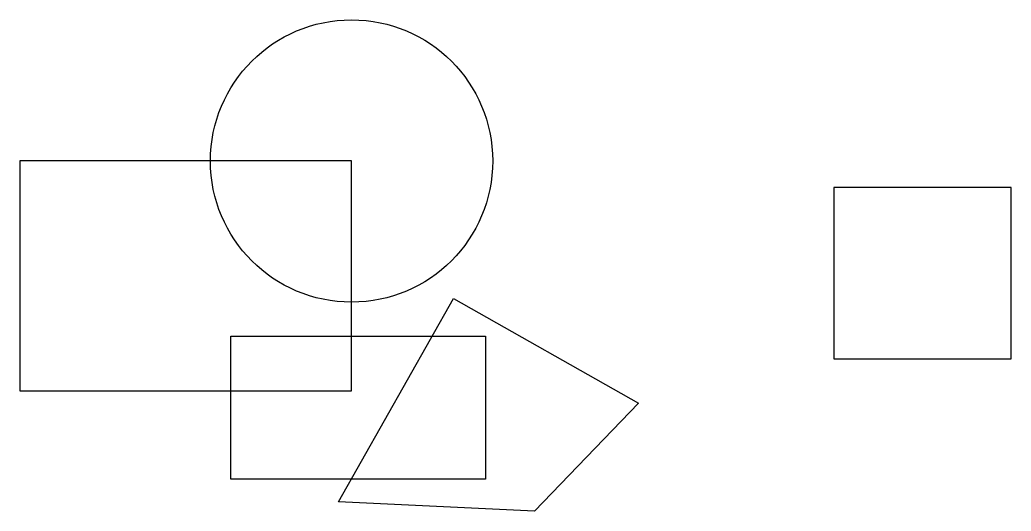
# Model space of a CAD drawing. Header units: inches. Extents: x 1.07 to 10.18, y 2.48 to 7.
import ezdxf

# ---------------------------------------------------------------- set-up
doc = ezdxf.new("R2010")
doc.units = ezdxf.units.IN
doc.header["$MEASUREMENT"] = 0

msp = doc.modelspace()

# ---------------------------------------------------------------- linework, layer by layer
for p, q in [((3.9989, 2.5704), (5.0558, 4.4394)), ((5.0558, 4.4394), (6.7569, 3.4775)), ((6.7569, 3.4775), (5.8008, 2.4839)), ((5.8008, 2.4839), (3.9989, 2.5704))]:
    msp.add_line(p, q)
at = {"extrusion": (0, -1, 0)}
msp.add_line((8.5544, 3.8852), (9.6988, 3.8852, 3.4111), dxfattribs=at)
for points in [[(1.0709, 3.5915), (4.1202, 3.5915), (4.1202, 5.7027), (1.0709, 5.7027)], [(8.5544, 3.8852), (10.183, 3.8852), (10.183, 5.46), (8.5544, 5.46)], [(3.0113, 4.0933), (5.3503, 4.0933), (5.3503, 2.7781), (3.0113, 2.7781)]]:
    msp.add_lwpolyline(points, close=True)
msp.add_circle((4.1202, 5.7027), 1.2974)

doc.saveas('drawing.dxf')
